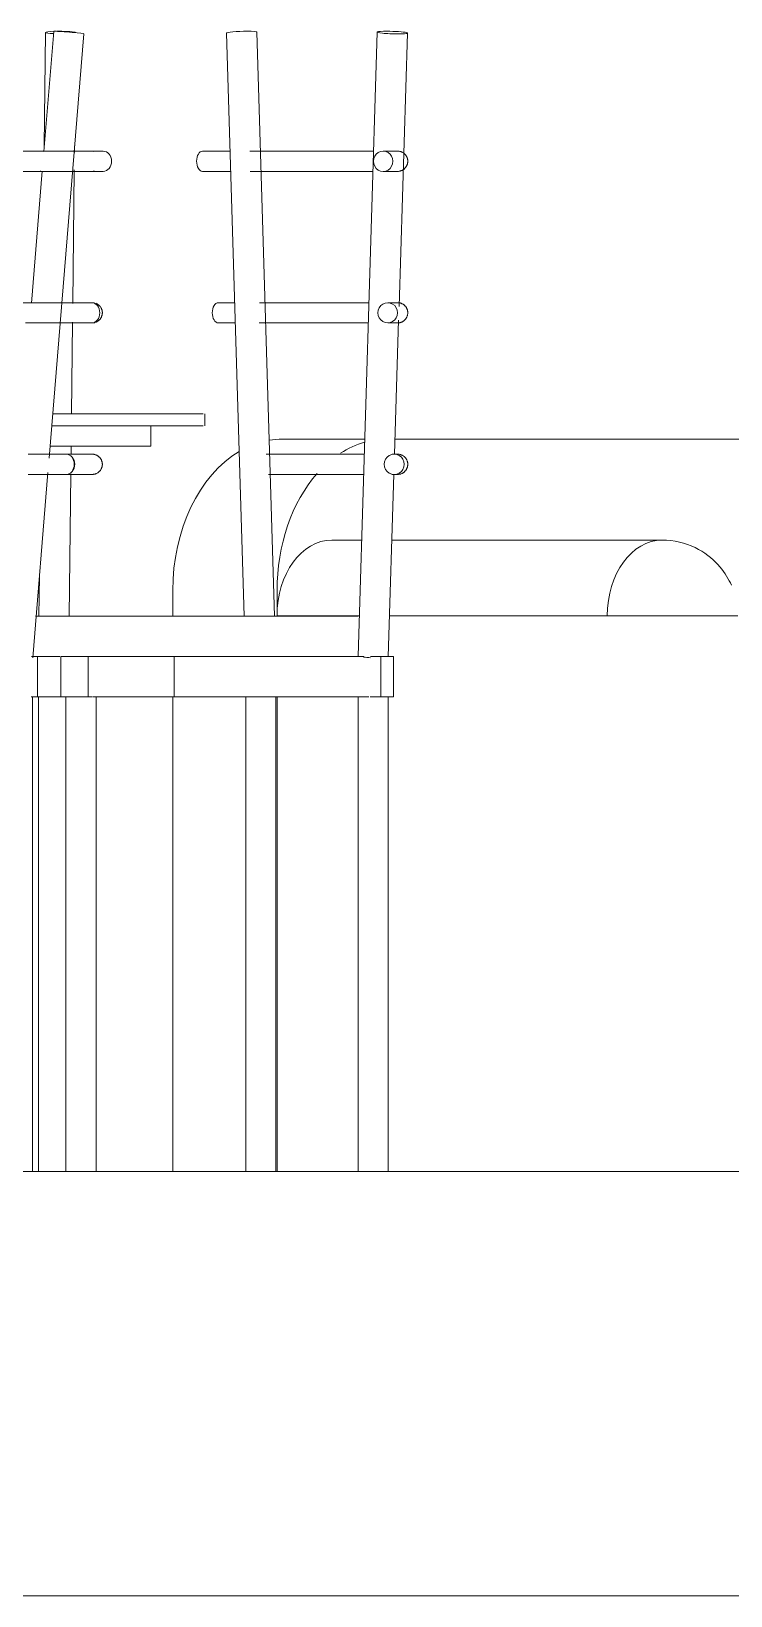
# Model space of a CAD drawing. Header units: millimetres. Extents: x -50556 to 48757, y -10837 to 15500.
# Drawn here: x 3574 to 4267, y 0 to 1549 of the extents above; entities that cross this region are included whole.
import ezdxf

# ---------------------------------------------------------------- set-up
doc = ezdxf.new("R2010")
doc.units = ezdxf.units.MM
for name, color, linetype, lineweight in [('A-FLOR-FNSH', 192, 'Continuous', 35), ('A-GENM', 13, 'Continuous', 9), ('I-FURN-PNLS', 30, 'Continuous', 9)]:
    doc.layers.add(name, color=color, linetype=linetype, lineweight=lineweight)

# ---------------------------------------------------------------- blocks, each defined once
blk = doc.blocks.new('Table Dining 4 Seater-Circular - 1200 mm dia-V3-Section 3')
at = {"layer": 'I-FURN-PNLS'}
for p, q in [((3596.5, 1548.6), (3586.7, 1429.7)), ((3591.9, 1126), (3626.4, 1546.1)), ((3767.7, 1546.9), (3785.3, 969.7)), ((3815.4, 969.7), (3797.7, 1547.8)), ((3916.9, 1547.8), (3898, 930.2)), ((3938.6, 1276.3), (3946.9, 1546.9)), ((3585.1, 1410.3), (3574.4, 1279.6)), ((3934.1, 1130), (3938.2, 1262.8)), ((3596.4, 1170), (3744.7, 1170)), ((3746.2, 1158), (3746.2, 1170)), ((3744.7, 1158), (3595.4, 1158)), ((3692.7, 1138), (3692.7, 1158)), ((3692.7, 1138), (3592.7, 1138)), ((3575.7, 928.5), (3590.7, 1111.8)), ((3928, 929.3), (3933.5, 1110.3)), ((3578.3, 969.7), (3783.6, 969.7)), ((3783.6, 969.7), (3898.3, 969.7)), ((3574.4, 929.7), (3580.4, 929.7)), ((3602.7, 929.7), (3579.9, 929.7)), ((3580.4, 889.7), (3580.4, 929.7)), ((3603.4, 929.7), (3630.7, 929.7)), ((3603.4, 889.7), (3603.4, 929.7)), ((3630.7, 929.7), (3633.1, 929.7)), ((3630.7, 889.7), (3630.7, 929.7)), ((3783.6, 929.7), (3633, 929.7)), ((3715.9, 889.7), (3715.9, 929.7)), ((3897.3, 929.7), (3783.6, 929.7)), ((3897.1, 929.7), (3903.8, 929.7)), ((3910.4, 929.7), (3920.5, 929.7)), ((3920.5, 929.7), (3924.4, 929.7)), ((3920.5, 889.7), (3920.5, 929.7)), ((3924.6, 929.7), (3926.2, 929.7)), ((3926.7, 929.7), (3933, 929.7)), ((3933, 889.7), (3933, 929.7)), ((3580.4, 889.7), (3574.3, 889.7)), ((3575.6, 420), (3575.6, 889.7)), ((3603.4, 889.7), (3580.4, 889.7)), ((3617.3, 889.7), (3603.4, 889.7)), ((3608.5, 889.7), (3608.5, 420)), ((3630.7, 889.7), (3617.3, 889.7)), ((3634.7, 889.7), (3630.7, 889.7)), ((3635.1, 889.7), (3638.3, 889.7)), ((3715.9, 889.7), (3637.2, 889.7)), ((3638.5, 420), (3638.5, 889.7)), ((3905, 889.7), (3715.9, 889.7)), ((3786.7, 889.7), (3786.7, 420)), ((3816.7, 420), (3816.7, 889.7)), ((3898, 889.7), (3898, 420)), ((3904.9, 889.7), (3908.7, 889.7)), ((3920.5, 889.7), (3909.9, 889.7)), ((3926.6, 889.7), (3920.5, 889.7)), ((3933, 889.7), (3926.6, 889.7)), ((3928, 420), (3928, 889.7)), ((3575.5, 420), (3546.6, 420))]:
    blk.add_line(p, q, dxfattribs=at)
at = {"layer": 'I-FURN-PNLS', "flags": 128}
for points in [[(3645.6, 1430), (3635.2, 1430), (3624.2, 1430), (3612.6, 1430), (3600.5, 1430), (3587.9, 1430), (3574.8, 1430), (3561.2, 1430)], [(3743.8, 1430), (3758.3, 1430), (3771.3, 1430)], [(3790.8, 1430), (3799.2, 1430), (3811.9, 1430), (3824, 1430), (3835.7, 1430), (3846.7, 1430), (3857.2, 1430), (3867.1, 1430), (3876.5, 1430), (3885.1, 1430), (3893.2, 1430), (3900.6, 1430), (3907.4, 1430), (3913.4, 1430)], [(3937.3, 1430), (3936.9, 1430), (3935.8, 1430), (3934.1, 1430), (3931.6, 1430), (3928.4, 1430), (3924.5, 1430), (3922.9, 1430)], [(3933.6, 1430), (3935.6, 1430), (3936.8, 1430), (3937.3, 1430), (3937.3, 1430)], [(3937.3, 1430), (3937.7, 1430), (3938.1, 1430), (3938.5, 1429.9), (3938.9, 1429.9), (3939.3, 1429.8), (3939.6, 1429.7), (3940, 1429.6), (3940.4, 1429.5), (3940.8, 1429.4), (3941.2, 1429.2), (3941.5, 1429), (3941.9, 1428.9), (3942.2, 1428.7), (3942.6, 1428.5), (3942.9, 1428.3), (3943.2, 1428), (3943.6, 1427.8), (3943.9, 1427.5), (3944.2, 1427.2), (3944.4, 1427), (3944.7, 1426.7), (3945, 1426.4), (3945.2, 1426.1), (3945.5, 1425.7), (3945.7, 1425.4), (3945.9, 1425.1), (3946.1, 1424.7), (3946.3, 1424.4), (3946.4, 1424), (3946.6, 1423.6), (3946.7, 1423.2), (3946.9, 1422.9), (3947, 1422.5), (3947.1, 1422.1), (3947.1, 1421.7), (3947.2, 1421.3), (3947.2, 1420.9), (3947.3, 1420.5), (3947.3, 1420.1), (3947.3, 1420)], [(3567.5, 1410), (3580.8, 1410), (3593.7, 1410), (3606.1, 1410), (3617.9, 1410), (3629.3, 1410), (3640, 1410), (3645.6, 1410)], [(3772, 1410), (3761.1, 1410), (3746.6, 1410), (3743.8, 1410)], [(3912.7, 1410), (3908.6, 1410), (3902, 1410), (3894.7, 1410), (3886.8, 1410), (3878.2, 1410), (3869, 1410), (3859.2, 1410), (3848.8, 1410), (3837.8, 1410), (3826.3, 1410), (3814.3, 1410), (3801.7, 1410), (3791.3, 1410)], [(3922.9, 1410), (3927.1, 1410), (3930.5, 1410), (3933.3, 1410), (3935.3, 1410), (3936.6, 1410), (3937.2, 1410), (3937.3, 1410)], [(3937.3, 1410), (3936.9, 1410), (3935.8, 1410), (3934.1, 1410)], [(3947.3, 1420), (3947.3, 1419.6), (3947.2, 1419.2), (3947.2, 1418.8), (3947.1, 1418.4), (3947.1, 1418), (3947, 1417.6), (3946.9, 1417.2), (3946.8, 1416.9), (3946.6, 1416.5), (3946.5, 1416.1), (3946.3, 1415.7), (3946.1, 1415.4), (3946, 1415), (3945.7, 1414.7), (3945.5, 1414.4), (3945.3, 1414), (3945, 1413.7), (3944.8, 1413.4), (3944.5, 1413.1), (3944.2, 1412.8), (3943.9, 1412.6), (3943.6, 1412.3), (3943.3, 1412), (3943, 1411.8), (3942.7, 1411.6), (3942.3, 1411.4), (3942, 1411.2), (3941.6, 1411), (3941.3, 1410.8), (3940.9, 1410.7), (3940.5, 1410.5), (3940.1, 1410.4), (3939.8, 1410.3), (3939.4, 1410.2), (3939, 1410.1), (3938.6, 1410.1), (3938.2, 1410), (3937.8, 1410), (3937.4, 1410), (3937.3, 1410)], [(3634.2, 1280), (3623.1, 1280), (3611.5, 1280), (3599.4, 1280), (3586.7, 1280), (3573.6, 1280)], [(3759.6, 1280), (3773.6, 1280), (3775.9, 1280)], [(3800.4, 1280), (3813, 1280), (3825.1, 1280), (3836.7, 1280), (3847.7, 1280), (3858.2, 1280), (3868, 1280), (3877.3, 1280), (3885.9, 1280), (3893.9, 1280), (3901.3, 1280), (3908, 1280)], [(3937.3, 1280), (3936.9, 1280), (3935.8, 1280), (3934.1, 1280), (3931.6, 1280), (3928.4, 1280), (3927.4, 1280)], [(3932.4, 1280), (3933.8, 1280), (3935.7, 1280), (3936.8, 1280), (3937.3, 1280), (3937.3, 1280)], [(3937.3, 1280), (3937.7, 1280), (3938.1, 1280), (3938.5, 1279.9), (3938.9, 1279.9), (3939.3, 1279.8), (3939.6, 1279.7), (3940, 1279.6), (3940.4, 1279.5), (3940.8, 1279.4), (3941.2, 1279.2), (3941.5, 1279), (3941.9, 1278.9), (3942.2, 1278.7), (3942.6, 1278.5), (3942.9, 1278.3), (3943.2, 1278), (3943.6, 1277.8), (3943.9, 1277.5), (3944.2, 1277.2), (3944.4, 1277), (3944.7, 1276.7), (3945, 1276.4), (3945.2, 1276.1), (3945.5, 1275.7), (3945.7, 1275.4), (3945.9, 1275.1), (3946.1, 1274.7), (3946.3, 1274.4), (3946.4, 1274), (3946.6, 1273.6), (3946.7, 1273.2), (3946.9, 1272.9), (3947, 1272.5), (3947.1, 1272.1), (3947.1, 1271.7), (3947.2, 1271.3), (3947.2, 1270.9), (3947.3, 1270.5), (3947.3, 1270.1), (3947.3, 1270)], [(3947.3, 1270), (3947.3, 1269.6), (3947.2, 1269.2), (3947.2, 1268.8), (3947.1, 1268.4), (3947.1, 1268), (3947, 1267.6), (3946.9, 1267.2), (3946.8, 1266.9), (3946.6, 1266.5), (3946.5, 1266.1), (3946.3, 1265.7), (3946.1, 1265.4), (3946, 1265), (3945.7, 1264.7), (3945.5, 1264.4), (3945.3, 1264), (3945, 1263.7), (3944.8, 1263.4), (3944.5, 1263.1), (3944.2, 1262.8), (3943.9, 1262.6), (3943.6, 1262.3), (3943.3, 1262), (3943, 1261.8), (3942.7, 1261.6), (3942.3, 1261.4), (3942, 1261.2), (3941.6, 1261), (3941.3, 1260.8), (3940.9, 1260.7), (3940.5, 1260.5), (3940.1, 1260.4), (3939.8, 1260.3), (3939.4, 1260.2), (3939, 1260.1), (3938.6, 1260.1), (3938.2, 1260), (3937.8, 1260), (3937.4, 1260), (3937.3, 1260)], [(3568.7, 1260), (3582, 1260), (3594.9, 1260), (3607.2, 1260), (3619, 1260), (3630.3, 1260), (3634.2, 1260)], [(3776.5, 1260), (3775.1, 1260), (3761.1, 1260), (3759.6, 1260)], [(3908.2, 1260), (3902, 1260), (3894.7, 1260), (3886.8, 1260), (3878.2, 1260), (3869, 1260), (3859.2, 1260), (3848.8, 1260), (3837.8, 1260), (3826.3, 1260), (3814.3, 1260), (3801.7, 1260), (3800.2, 1260)], [(3927.4, 1260), (3930.8, 1260), (3933.5, 1260), (3935.4, 1260), (3936.7, 1260), (3937.2, 1260), (3937.3, 1260)], [(3937.3, 1260), (3936.9, 1260), (3935.8, 1260), (3934.1, 1260), (3932.9, 1260)], [(3609.4, 1130), (3597.1, 1130), (3584.4, 1130), (3571.1, 1130)], [(3807, 1130), (3815.2, 1130), (3827.3, 1130), (3838.7, 1130), (3849.6, 1130), (3860, 1130), (3869.7, 1130), (3878.9, 1130), (3887.4, 1130), (3895.3, 1130), (3902.5, 1130), (3904.2, 1130)], [(3931.8, 1130), (3934.2, 1130), (3936, 1130), (3937, 1130), (3937.3, 1130)], [(3937.3, 1130), (3936.9, 1130), (3935.8, 1130), (3934.1, 1130), (3933.9, 1130)], [(3937.3, 1130), (3937.7, 1130), (3938.1, 1130), (3938.5, 1129.9), (3938.9, 1129.9), (3939.3, 1129.8), (3939.6, 1129.7), (3940, 1129.6), (3940.4, 1129.5), (3940.8, 1129.4), (3941.2, 1129.2), (3941.5, 1129), (3941.9, 1128.9), (3942.2, 1128.7), (3942.6, 1128.5), (3942.9, 1128.3), (3943.2, 1128), (3943.6, 1127.8), (3943.9, 1127.5), (3944.2, 1127.2), (3944.4, 1127), (3944.7, 1126.7), (3945, 1126.4), (3945.2, 1126.1), (3945.5, 1125.7), (3945.7, 1125.4), (3945.9, 1125.1), (3946.1, 1124.7), (3946.3, 1124.4), (3946.4, 1124), (3946.6, 1123.6), (3946.7, 1123.2), (3946.9, 1122.9), (3947, 1122.5), (3947.1, 1122.1), (3947.1, 1121.7), (3947.2, 1121.3), (3947.2, 1120.9), (3947.3, 1120.5), (3947.3, 1120.1), (3947.3, 1120)], [(3947.3, 1120), (3947.3, 1119.6), (3947.2, 1119.2), (3947.2, 1118.8), (3947.1, 1118.4), (3947.1, 1118), (3947, 1117.6), (3946.9, 1117.2), (3946.8, 1116.9), (3946.6, 1116.5), (3946.5, 1116.1), (3946.3, 1115.7), (3946.1, 1115.4), (3946, 1115), (3945.7, 1114.7), (3945.5, 1114.4), (3945.3, 1114), (3945, 1113.7), (3944.8, 1113.4), (3944.5, 1113.1), (3944.2, 1112.8), (3943.9, 1112.6), (3943.6, 1112.3), (3943.3, 1112), (3943, 1111.8), (3942.7, 1111.6), (3942.3, 1111.4), (3942, 1111.2), (3941.6, 1111), (3941.3, 1110.8), (3940.9, 1110.7), (3940.5, 1110.5), (3940.1, 1110.4), (3939.8, 1110.3), (3939.4, 1110.2), (3939, 1110.1), (3938.6, 1110.1), (3938.2, 1110), (3937.8, 1110), (3937.4, 1110), (3937.3, 1110)], [(3571.1, 1110), (3584.4, 1110), (3597.1, 1110), (3609.4, 1110)], [(3903.6, 1110), (3902, 1110), (3894.7, 1110), (3886.8, 1110), (3878.2, 1110), (3869, 1110), (3859.2, 1110), (3848.8, 1110), (3837.8, 1110), (3826.3, 1110), (3814.3, 1110), (3809.4, 1110)], [(3937.3, 1110), (3936.9, 1110), (3935.8, 1110), (3934.1, 1110), (3931.6, 1110)], [(3933.9, 1110), (3935.7, 1110), (3936.9, 1110), (3937.3, 1110)]]:
    blk.add_lwpolyline(points, dxfattribs=at)
at = {"layer": 'I-FURN-PNLS'}
for centre, major_axis, ratio, start_param, end_param in [((3782.7, 1547.4), (15, 0.5), 0.081665, 1.212679, 3.141593), ((3611.4, 1547.4), (-14.9, 1.2), 0.030447, 5.927564, 6.283185), ((3611.4, 1547.4), (-14.9, 1.2), 0.030447, 3.047771, 5.927564), ((3782.7, 1547.4), (15, 0.5), 0.081665, 6.186867, 7.495864), ((3931.9, 1547.4), (-15, 0.5), 0.081665, 5.070506, 8.212099), ((3931.9, 1547.4), (-15, 0.5), 0.081665, 1.928914, 5.070506), ((3645.6, 1420), (0, 10), 0.823602, 4.712389, 6.283185), ((3743.8, 1420), (0, 10), 0.567168, 0, 1.570796), ((3922.9, 1420), (0, 10), 0.967916, 4.712389, 7.853982), ((3645.6, 1420), (0, 10), 0.823602, 3.141593, 4.712389), ((3743.8, 1420), (0, 10), 0.567168, 1.570796, 3.141593), ((3922.9, 1420), (0, 10), 0.967916, 1.570796, 4.712389), ((3634.2, 1270), (0, 10), 0.798078, 4.712389, 6.283185), ((3634.2, 1270), (0, 10), 0.798078, 3.141593, 4.712389), ((3759.6, 1270), (0, 10), 0.602553, 0, 1.570796), ((3759.6, 1270), (0, 10), 0.602553, 1.570796, 3.141593), ((3927.4, 1270), (0, 10), 0.977955, 4.712389, 7.853982), ((3927.4, 1270), (0, 10), 0.977955, 1.570796, 4.712389), ((3609.4, 1120), (0, 10), 0.742526, 4.712389, 6.283185), ((3609.4, 1120), (0, 10), 0.742526, 3.141593, 4.712389), ((3933.9, 1120), (0, 10), 0.992433, 4.712389, 7.853982), ((3933.9, 1120), (0, 10), 0.992433, 1.570796, 4.712389), ((3913, 929.7), (-15, 0.5), 0.081665, 0.881716, 1.405315)]:
    blk.add_ellipse(centre, major_axis=major_axis, ratio=ratio, start_param=start_param, end_param=end_param, dxfattribs=at)
blk = doc.blocks.new('Table Dining 4 Seater-Circular - 1200 mm dia-V4-Section 3')
at = {"layer": 'I-FURN-PNLS'}
for p, q in [((3588.5, 1547.5), (3587.2, 1434.8)), ((3586.8, 1430), (3584.5, 1430)), ((3617.1, 1428.8), (3617.2, 1435.3)), ((3615.4, 1279.3), (3616.9, 1411.4)), ((3614.1, 1170), (3615.2, 1260.7)), ((3613.7, 1129.6), (3613.8, 1138)), ((3611.8, 969.7), (3613.4, 1110.5)), ((3582.3, 1009.2), (3581.8, 969.7)), ((3581.4, 889.7), (3581.4, 420))]:
    blk.add_line(p, q, dxfattribs=at)
at = {"layer": 'I-FURN-PNLS', "flags": 128}
for points in [[(3549.4, 1430), (3550.6, 1430), (3560.7, 1430), (3570.3, 1430), (3579.2, 1430), (3586.8, 1430)], [(3616.8, 1430), (3619.2, 1430), (3623.6, 1430), (3627.2, 1430), (3630.1, 1430), (3632.3, 1430), (3633.8, 1430), (3634.5, 1430), (3634.7, 1430)], [(3634.7, 1430), (3634.3, 1430), (3633.2, 1430), (3631.5, 1430), (3629, 1430), (3625.8, 1430), (3621.9, 1430), (3617.3, 1430)], [(3634.7, 1430), (3635.1, 1430), (3635.5, 1430), (3635.9, 1429.9), (3636.3, 1429.9), (3636.7, 1429.8)], [(3584.2, 1410), (3575.6, 1410), (3566.4, 1410), (3556.6, 1410), (3551.2, 1410)], [(3615, 1410), (3617.5, 1410), (3622, 1410), (3625.9, 1410), (3629.1, 1410), (3631.5, 1410), (3633.3, 1410), (3634.3, 1410), (3634.7, 1410)], [(3634.7, 1410), (3634.3, 1410), (3633.2, 1410), (3631.5, 1410), (3629, 1410), (3625.8, 1410), (3621.9, 1410), (3617.3, 1410)], [(3636.8, 1410.2), (3636.4, 1410.1), (3636, 1410.1), (3635.6, 1410), (3635.2, 1410), (3634.8, 1410), (3634.7, 1410)], [(3557.5, 1280), (3561.6, 1280), (3571.1, 1280), (3574.5, 1280)], [(3633.2, 1280), (3631.5, 1280), (3629, 1280), (3625.8, 1280), (3621.9, 1280), (3617.3, 1280), (3612, 1280), (3606, 1280), (3604.3, 1280)], [(3615.3, 1280), (3619.7, 1280), (3623.9, 1280), (3627.5, 1280), (3630.3, 1280), (3632.4, 1280), (3633.9, 1280)], [(3636.3, 1279.9), (3636.7, 1279.8), (3637, 1279.7)], [(3638.2, 1279.4), (3638.6, 1279.2), (3638.9, 1279), (3639.3, 1278.9), (3639.6, 1278.7), (3640, 1278.5), (3640.3, 1278.3), (3640.6, 1278), (3641, 1277.8), (3641.3, 1277.5), (3641.6, 1277.2), (3641.8, 1277), (3642.1, 1276.7), (3642.4, 1276.4), (3642.6, 1276.1), (3642.9, 1275.7), (3643.1, 1275.4), (3643.3, 1275.1), (3643.5, 1274.7), (3643.7, 1274.4), (3643.8, 1274), (3644, 1273.6), (3644.1, 1273.2), (3644.2, 1272.9), (3644.4, 1272.5), (3644.4, 1272.1), (3644.5, 1271.7), (3644.6, 1271.3), (3644.6, 1270.9), (3644.7, 1270.5), (3644.7, 1270.1), (3644.7, 1270)], [(3644.7, 1270), (3644.7, 1269.6), (3644.6, 1269.2), (3644.6, 1268.8), (3644.5, 1268.4), (3644.5, 1268), (3644.4, 1267.6), (3644.3, 1267.2), (3644.2, 1266.9), (3644, 1266.5), (3643.9, 1266.1), (3643.7, 1265.7), (3643.5, 1265.4), (3643.3, 1265), (3643.1, 1264.7), (3642.9, 1264.4), (3642.7, 1264), (3642.4, 1263.7), (3642.2, 1263.4), (3641.9, 1263.1), (3641.6, 1262.8), (3641.3, 1262.6), (3641, 1262.3), (3640.7, 1262), (3640.4, 1261.8), (3640.1, 1261.6), (3639.7, 1261.4), (3639.4, 1261.2), (3639, 1261), (3638.7, 1260.8), (3638.3, 1260.7)], [(3602.7, 1260), (3606.8, 1260), (3612.7, 1260), (3617.9, 1260), (3622.4, 1260), (3626.2, 1260), (3629.3, 1260), (3631.7, 1260), (3633.4, 1260)], [(3633.2, 1260), (3631.5, 1260), (3629, 1260), (3625.8, 1260), (3621.9, 1260), (3617.3, 1260), (3615, 1260)], [(3637.2, 1260.3), (3636.8, 1260.2), (3636.4, 1260.1)], [(3634.7, 1130), (3634.3, 1130), (3633.2, 1130), (3631.5, 1130), (3629, 1130), (3625.8, 1130), (3621.9, 1130), (3617.3, 1130), (3612, 1130), (3608, 1130)], [(3613.5, 1130), (3615.7, 1130), (3620.5, 1130), (3624.6, 1130), (3628, 1130), (3630.7, 1130), (3632.8, 1130), (3634.1, 1130), (3634.6, 1130), (3634.7, 1130)], [(3634.7, 1130), (3635.1, 1130), (3635.5, 1130), (3635.9, 1129.9), (3636.3, 1129.9), (3636.7, 1129.8), (3637, 1129.7), (3637.4, 1129.6), (3637.8, 1129.5), (3638.2, 1129.4), (3638.6, 1129.2), (3638.9, 1129), (3639.3, 1128.9), (3639.6, 1128.7), (3640, 1128.5), (3640.3, 1128.3), (3640.6, 1128), (3641, 1127.8), (3641.3, 1127.5), (3641.6, 1127.2), (3641.8, 1127), (3642.1, 1126.7), (3642.4, 1126.4), (3642.6, 1126.1), (3642.9, 1125.7), (3643.1, 1125.4), (3643.3, 1125.1), (3643.5, 1124.7), (3643.7, 1124.4), (3643.8, 1124), (3644, 1123.6), (3644.1, 1123.2), (3644.2, 1122.9), (3644.4, 1122.5), (3644.4, 1122.1), (3644.5, 1121.7), (3644.6, 1121.3), (3644.6, 1120.9), (3644.7, 1120.5), (3644.7, 1120.1), (3644.7, 1120)], [(3644.7, 1120), (3644.7, 1119.6), (3644.6, 1119.2), (3644.6, 1118.8), (3644.5, 1118.4), (3644.5, 1118), (3644.4, 1117.6), (3644.3, 1117.2), (3644.2, 1116.9), (3644, 1116.5), (3643.9, 1116.1), (3643.7, 1115.7), (3643.5, 1115.4), (3643.3, 1115), (3643.1, 1114.7), (3642.9, 1114.4), (3642.7, 1114), (3642.4, 1113.7), (3642.2, 1113.4), (3641.9, 1113.1), (3641.6, 1112.8), (3641.3, 1112.6), (3641, 1112.3), (3640.7, 1112), (3640.4, 1111.8), (3640.1, 1111.6), (3639.7, 1111.4), (3639.4, 1111.2), (3639, 1111), (3638.7, 1110.8), (3638.3, 1110.7), (3637.9, 1110.5), (3637.5, 1110.4), (3637.2, 1110.3), (3636.8, 1110.2), (3636.4, 1110.1), (3636, 1110.1), (3635.6, 1110), (3635.2, 1110), (3634.8, 1110), (3634.7, 1110)], [(3609.4, 1110), (3613.7, 1110), (3618.8, 1110), (3623.2, 1110), (3626.8, 1110), (3629.8, 1110), (3632.1, 1110), (3633.7, 1110), (3634.5, 1110), (3634.7, 1110)], [(3634.7, 1110), (3634.3, 1110), (3633.2, 1110), (3631.5, 1110), (3629, 1110), (3625.8, 1110), (3621.9, 1110), (3617.3, 1110), (3613.3, 1110)]]:
    blk.add_lwpolyline(points, dxfattribs=at)
at = {"layer": 'I-FURN-PNLS'}
for centre, major_axis, ratio, start_param, end_param in [((3603.5, 1547.4), (-15, 0.2), 0.086391, 5.201455, 7.352289), ((3603.5, 1547.4), (-15, 0.2), 0.086391, 4.845439, 5.003863), ((3603.5, 1547.4), (-15, 0.2), 0.086391, 3.274643, 4.845439), ((3584.5, 1420), (0, 10), 0.887772, 6.038597, 6.456567), ((3584.5, 1420), (0, 10), 0.887772, 2.968211, 3.141593), ((3608, 1120), (0, 10), 0.940256, 4.712389, 5.497787), ((3608, 1120), (0, 10), 0.940256, 3.926991, 4.712389)]:
    blk.add_ellipse(centre, major_axis=major_axis, ratio=ratio, start_param=start_param, end_param=end_param, dxfattribs=at)
blk = doc.blocks.new('Sofa Single Seater - 900 x 700 mm-V16-Section 3')
at = {"layer": 'A-GENM'}
for p, q in [((3904.6, 1145), (3823.2, 1145)), ((4361.4, 1145), (3934.4, 1145)), ((3901.7, 1045), (3872.1, 1045)), ((4199.3, 1045), (3931.3, 1045)), ((3714.4, 969.7), (3714.4, 995)), ((3817.8, 995), (3817.8, 970)), ((3817.8, 970), (3899.3, 970)), ((3899.3, 970), (3817.8, 970)), ((3929, 970), (4145, 970)), ((4145, 970), (3929, 970)), ((4145, 970), (4274.3, 970)), ((4274.3, 970), (4145, 970)), ((3714.4, 420), (3714.4, 889.7)), ((3817.8, 889.7), (3817.8, 420)), ((3817.8, 420), (3817.8, 889.7))]:
    blk.add_line(p, q, dxfattribs=at)
at = {"layer": 'A-GENM', "flags": 128}
blk.add_lwpolyline([(4199.3, 1045), (4203.7, 1044.9), (4208, 1044.5), (4212.3, 1043.9), (4216.5, 1043), (4220.5, 1041.9), (4224.5, 1040.7), (4228.2, 1039.2), (4231.9, 1037.6), (4235.3, 1035.8), (4238.6, 1033.9), (4241.7, 1031.9), (4244.6, 1029.8), (4247.3, 1027.7), (4249.8, 1025.5), (4252.2, 1023.2), (4254.4, 1020.9), (4256.4, 1018.6), (4258.3, 1016.3), (4260.1, 1014), (4261.7, 1011.7), (4263.2, 1009.4), (4264.5, 1007.1), (4265.8, 1004.8), (4266.9, 1002.6), (4267.9, 1000.3)], dxfattribs=at)
at = {"layer": 'A-GENM'}
for centre, major_axis, start_param, end_param in [((3823.2, 995), (0, 150), 0.407152, 1.570796), ((3823.2, 995), (0, 150), 0, 0.12372), ((3926.5, 995), (0, 150), 0.204478, 0.435637), ((3926.5, 995), (0, 150), 0.687061, 1.570796), ((3872.1, 970), (0, 75), 0, 1.570796), ((4199.3, 970), (0, 75), 0, 1.570796), ((4199.3, 970), (0, 75), 0, 1.570796)]:
    blk.add_ellipse(centre, major_axis=major_axis, ratio=0.724888, start_param=start_param, end_param=end_param, dxfattribs=at)

msp = doc.modelspace()

# ---------------------------------------------------------------- linework, layer by layer
at = {"layer": 'A-FLOR-FNSH', "color": 1, "lineweight": 18}
for p, q in [((10635.9, 420), (3575.4, 420)), ((-1210.6, 0), (10635.9, 0))]:
    msp.add_line(p, q, dxfattribs=at)

# ---------------------------------------------------------------- block references
at = {"layer": 'A-GENM'}
msp.add_blockref('Sofa Single Seater - 900 x 700 mm-V16-Section 3', (0, 0), dxfattribs=at)
at = {"layer": 'I-FURN-PNLS'}
for name in ['Table Dining 4 Seater-Circular - 1200 mm dia-V3-Section 3', 'Table Dining 4 Seater-Circular - 1200 mm dia-V4-Section 3']:
    msp.add_blockref(name, (0, 0), dxfattribs=at)

doc.saveas('drawing.dxf')
